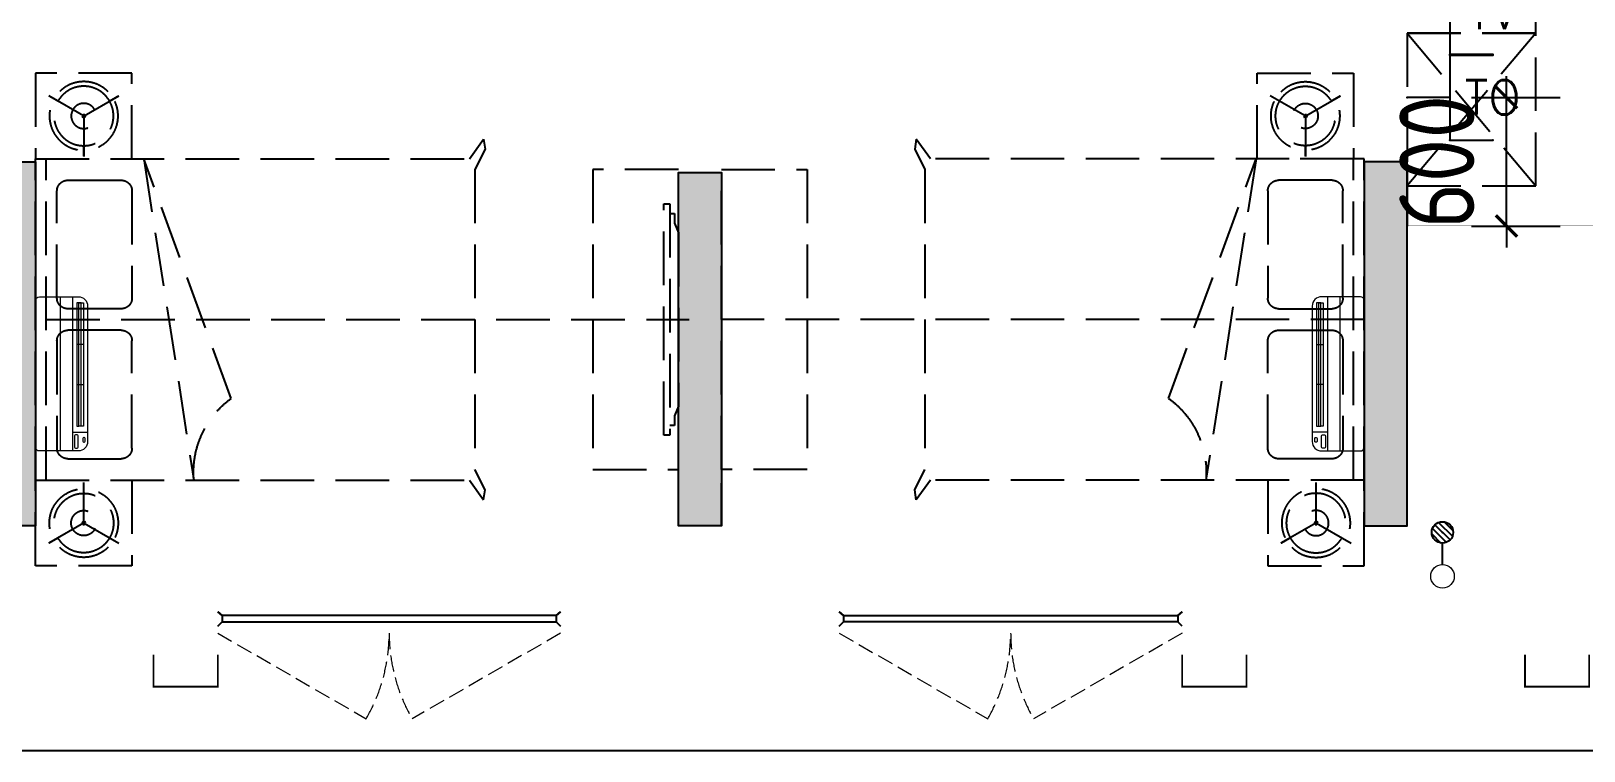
# Model space of a CAD drawing. Extents: x 2803505 to 5851001, y -1372902 to 24339.
# Drawn here: x 3459041 to 3466287, y -770086 to -766726 of the extents above; entities that cross this region are included whole.
import ezdxf
from ezdxf.enums import TextEntityAlignment as Align

# ---------------------------------------------------------------- set-up
doc = ezdxf.new("R2010")
doc.units = 0
doc.header["$LTSCALE"] = 1000
doc.header["$MEASUREMENT"] = 0
doc.linetypes.add('A户型$0$DASH', pattern=[0.35, 0.25, -0.1])
doc.linetypes.add('DASH', pattern=[0.35, 0.25, -0.1])
doc.layers.get('0').update_dxf_attribs({"linetype": 'CONTINUOUS'})
doc.layers.get('Defpoints').update_dxf_attribs({"linetype": 'CONTINUOUS'})
for name, color, linetype in [('!!电气', 1, 'CONTINUOUS'), ('3-栏杆1', 252, 'CONTINUOUS'), ('5fur', 175, 'CONTINUOUS'), ('COLU', 7, 'CONTINUOUS'), ('EQUIP-通讯', 3, 'CONTINUOUS'), ('LVTRY', 252, 'CONTINUOUS'), ('S-砼墙填充', 251, 'CONTINUOUS'), ('VPIPE-凝结', 150, 'CONTINUOUS'), ('看线', 185, 'CONTINUOUS')]:
    doc.layers.add(name, color=color, linetype=linetype)
for name, color, linetype, lineweight in [('VPIPE-废水', 31, 'TG_F', 18), ('WINDOW', 146, 'CONTINUOUS', 20), ('平面-空调预留孔', 252, 'CONTINUOUS', 15)]:
    doc.layers.add(name, color=color, linetype=linetype, lineweight=lineweight)
doc.styles.add('_TEL_DIM', font='SIMPLEX', dxfattribs={"width": 0.8, "height": 3.5, "bigfont": 'HZTXT'})
doc.styles.get("Standard").update_dxf_attribs({"font": 'gbenor.shx', "bigfont": 'gbcbig.shx'})
doc.styles.add('TG_LINETYPE', font='SIMPLEX', dxfattribs={"width": 0.8, "height": 3, "bigfont": 'HZTXT'})
doc.linetypes.add('TG_F', pattern='A,2,-0.3,["F",TG_LINETYPE,S=0.1,R=0,X=-0.23,Y=-0.15],0', length=2.3)
doc.dimstyles.get("Standard").update_dxf_attribs({"dimscale": 100, "dimtxt": 3.5, "dimasz": 1, "dimexe": 2.5, "dimexo": 3, "dimgap": 1.5, "dimtad": 1, "dimdec": 0, "dimzin": 0, "dimdsep": 46, "dimtxsty": 'Standard', "dimblk": 'ARCHTICK', "dimcen": 0.09, "dimadec": 0, "dimazin": 0, "dimtfac": 1, "dimtdec": 0, "dimtix": 1, "dimtmove": 2, "dimatfit": 3, "dimfxl": 1, "dimtolj": 1, "dimtzin": 0, "dimarcsym": 0})

# ---------------------------------------------------------------- blocks, each defined once
blk = doc.blocks.new('dfgdfgsf')
at = {"layer": '5fur', "color": 252, "linetype": 'A户型$0$DASH'}
for p, q in [((2084391.563396981, -1254412.205847252), (2084991.564100249, -1255125.051658737)), ((2084391.565238085, -1255125.051658737), (2084391.563396981, -1254412.205847252)), ((2084991.563396992, -1254412.205847252), (2084391.565238085, -1255125.051658737)), ((2084391.565238083, -1254412.205847252), (2084991.564100248, -1254412.205847252)), ((2084991.563396992, -1254412.205847252), (2084991.564100249, -1255125.051658737)), ((2085241.466386358, -1254598.492976889), (2085241.466386358, -1254998.492976889)), ((2085691.466386358, -1254598.492976889), (2085241.466386358, -1254598.492976889)), ((2085691.466386358, -1254998.492976889), (2085691.466386358, -1254598.492976889)), ((2090941.574587254, -1254998.492976898), (2090941.574587254, -1254598.492976898)), ((2090941.574587254, -1254598.492976898), (2091391.574587254, -1254598.492976898)), ((2091391.574587254, -1254598.492976898), (2091391.574587254, -1254998.492976898)), ((2085475.714344077, -1254803.832287767), (2085302.771743867, -1254703.983830982)), ((2085457.218428639, -1254803.832287767), (2085630.161028848, -1254703.983830982)), ((2091175.822544973, -1254803.832287776), (2091002.879944764, -1254703.983830991)), ((2091157.326629535, -1254803.832287776), (2091330.269229745, -1254703.983830991)), ((2085466.466386358, -1254787.814355132), (2085466.466386358, -1254987.511268702)), ((2091166.574587254, -1254787.814355141), (2091166.574587254, -1254987.511268711)), ((2087216.39900661, -1254998.492976889), (2087281.905945074, -1254906.833987619)), ((2087216.39900661, -1254998.492976889), (2087281.905945074, -1254906.833987619)), ((2087281.905945074, -1254906.833987619), (2087289.145172316, -1254953.86293333)), ((2087281.905945074, -1254906.833987619), (2087289.145172316, -1254953.86293333)), ((2089301.232741714, -1254906.833987629), (2089293.993514472, -1254953.86293334)), ((2089301.232741714, -1254906.833987629), (2089293.993514472, -1254953.86293334)), ((2089366.739680178, -1254998.492976898), (2089301.232741714, -1254906.833987629)), ((2089366.739680178, -1254998.492976898), (2089301.232741714, -1254906.833987629)), ((2085191.564099533, -1254998.492976889), (2087216.39900661, -1254998.492976889)), ((2085191.564099533, -1256498.49297689), (2085191.564099533, -1254998.492976889)), ((2085241.466386358, -1254998.492976889), (2085691.466386358, -1254998.492976889)), ((2085241.564099533, -1256498.49297689), (2085241.564099533, -1254998.492976889)), ((2086104.998289104, -1256116.465254213), (2085696.257620123, -1254998.492976889)), ((2085696.257620123, -1254998.492976889), (2085930.237512444, -1256498.492976889)), ((2087289.145172316, -1254953.86293333), (2087241.564099533, -1255048.972454315)), ((2087289.145172316, -1254953.86293333), (2087241.564099533, -1255048.972454315)), ((2089293.993514472, -1254953.86293334), (2089341.574587254, -1255048.972454325)), ((2089293.993514472, -1254953.86293334), (2089341.574587254, -1255048.972454325)), ((2091391.574587254, -1254998.492976898), (2089366.739680178, -1254998.492976898)), ((2090478.140397684, -1256116.465254222), (2090886.881066664, -1254998.492976898)), ((2090886.881066664, -1254998.492976898), (2090652.901174343, -1256498.492976898)), ((2091391.574587254, -1254998.492976898), (2090941.574587254, -1254998.492976898)), ((2091341.574587254, -1256498.492976899), (2091341.574587254, -1254998.492976898)), ((2091391.574587254, -1256498.492976899), (2091391.574587254, -1254998.492976898)), ((2087241.564099533, -1255048.972454315), (2087241.564099533, -1256448.013499462)), ((2087241.564099533, -1255048.972454315), (2087241.564099533, -1256448.013499462)), ((2089341.574587254, -1255048.972454325), (2089341.574587254, -1256448.013499471)), ((2089341.574587254, -1255048.972454325), (2089341.574587254, -1256448.013499471)), ((2084991.564100249, -1255125.051658737), (2084391.565238085, -1255125.051658737)), ((2085191.564099533, -1255748.49297689), (2088191.564294286, -1255748.49297689)), ((2091341.576148126, -1255748.492976886), (2088341.574587415, -1255748.492976886)), ((2087289.145172316, -1256543.123020447), (2087241.564099533, -1256448.013499462)), ((2087289.145172316, -1256543.123020447), (2087241.564099533, -1256448.013499462)), ((2089293.993514472, -1256543.123020456), (2089341.574587254, -1256448.013499471)), ((2089293.993514472, -1256543.123020456), (2089341.574587254, -1256448.013499471)), ((2085191.564099533, -1256898.49297689), (2085191.564099533, -1256498.49297689)), ((2085191.564099533, -1256498.49297689), (2085641.564099533, -1256498.49297689)), ((2085191.564099533, -1256498.492976889), (2087216.39900661, -1256498.492976888)), ((2085191.564099533, -1256498.492976889), (2087216.39900661, -1256498.492976888)), ((2085416.564099533, -1256709.171598647), (2085416.564099533, -1256509.474685076)), ((2085641.564099533, -1256498.49297689), (2085641.564099533, -1256898.49297689)), ((2087216.39900661, -1256498.492976888), (2087281.905945074, -1256590.151966158)), ((2087216.39900661, -1256498.492976888), (2087281.905945074, -1256590.151966158)), ((2089366.739680178, -1256498.492976898), (2089301.232741714, -1256590.151966167)), ((2089366.739680178, -1256498.492976898), (2089301.232741714, -1256590.151966167)), ((2091391.574587254, -1256498.492976898), (2089366.739680178, -1256498.492976898)), ((2091391.574587254, -1256498.492976898), (2089366.739680178, -1256498.492976898)), ((2091391.574587281, -1256498.492976898), (2090941.574587281, -1256498.492976898)), ((2090941.574587281, -1256498.492976898), (2090941.574587281, -1256898.492976898)), ((2091166.574587281, -1256709.171598655), (2091166.574587281, -1256509.474685085)), ((2091391.574587281, -1256898.492976898), (2091391.574587281, -1256498.492976898)), ((2087281.905945074, -1256590.151966158), (2087289.145172316, -1256543.123020447)), ((2087281.905945074, -1256590.151966158), (2087289.145172316, -1256543.123020447)), ((2089301.232741714, -1256590.151966167), (2089293.993514472, -1256543.123020456)), ((2089301.232741714, -1256590.151966167), (2089293.993514472, -1256543.123020456)), ((2085425.812057252, -1256693.153666011), (2085252.869457043, -1256793.002122797)), ((2085407.316141815, -1256693.153666011), (2085580.258742023, -1256793.002122796)), ((2091175.822545, -1256693.15366602), (2091002.879944791, -1256793.002122805)), ((2091157.326629562, -1256693.15366602), (2091330.269229772, -1256793.002122805)), ((2085641.564099533, -1256898.49297689), (2085191.564099533, -1256898.49297689)), ((2090941.574587281, -1256898.492976898), (2091391.574587281, -1256898.492976898))]:
    blk.add_line(p, q, dxfattribs=at)
at = {"layer": '5fur', "color": 252, "linetype": 'A户型$0$DASH', "extrusion": (0.6772810679795163, -0.7357243743118248, 0)}
for p, q in [((2088431.268094579, -1255208.493039111), (2088431.267706287, -1256288.493038897)), ((2088459.850297133, -1255208.493099511), (2088431.268094579, -1255208.493039111)), ((2088459.849908408, -1256288.493099511), (2088459.850297133, -1255208.493099511)), ((2088409.674264355, -1255253.741871238), (2088409.674199425, -1255298.990739802)), ((2088431.26803007, -1255253.741908537), (2088409.674264355, -1255253.741871238)), ((2088409.674199425, -1255298.990739802), (2088391.574587398, -1255344.239583172)), ((2088391.574587398, -1255344.239583172), (2088391.574587433, -1256152.746370591)), ((2088391.574587433, -1256152.746370591), (2088409.67407045, -1256197.995264666)), ((2088409.67407045, -1256197.995264666), (2088409.674005941, -1256243.244133877)), ((2088409.674005941, -1256243.244133877), (2088431.267771656, -1256243.244170811)), ((2088431.267706287, -1256288.493038897), (2088459.849908408, -1256288.493099511))]:
    blk.add_line(p, q, dxfattribs=at)
at = {"layer": '5fur', "color": 252, "linetype": 'A户型$0$DASH'}
for points in [[(2084991.563396999, -1254412.205847252), (2084391.563396981, -1254412.205847252), (2084391.563396981, -1252312.190617714), (2084991.563396999, -1252312.190617714)], [(2088191.564096285, -1255048.492976886), (2087791.564096285, -1255048.492976886), (2087791.564096285, -1256448.492976886), (2088191.564096285, -1256448.492976886)], [(2088391.574587415, -1255048.492976886), (2088791.574587415, -1255048.492976886), (2088791.574587415, -1256448.492976886), (2088391.574587415, -1256448.492976886)]]:
    blk.add_lwpolyline(points, close=True, dxfattribs=at)
for points, const_width in [([(2085346.242936648, -1254729.081935836), (2085302.771743868, -1254703.983830982)], 8.88888888888889), ([(2085586.689836067, -1254729.081935836), (2085630.161028848, -1254703.983830982)], 8.888888888888888), ([(2091046.351137544, -1254729.081935845), (2091002.879944763, -1254703.983830991)], 8.888888888888888), ([(2091286.798036963, -1254729.081935845), (2091330.269229744, -1254703.983830991)], 8.88888888888889), ([(2085466.466386358, -1254937.315058994), (2085466.466386358, -1254987.511268702)], 8.88888888888889), ([(2091166.574587254, -1254937.315059004), (2091166.574587254, -1254987.511268711)], 8.88888888888889), ([(2085416.564099533, -1256559.670894784), (2085416.564099533, -1256509.474685076)], 8.88888888888889), ([(2091166.574587281, -1256559.670894793), (2091166.574587281, -1256509.474685085)], 8.88888888888889), ([(2085296.340649824, -1256767.904017943), (2085252.869457043, -1256793.002122797)], 8.88888888888889), ([(2085536.787549243, -1256767.904017942), (2085580.258742024, -1256793.002122796)], 8.888888888888888), ([(2091046.351137571, -1256767.904017951), (2091002.87994479, -1256793.002122805)], 8.888888888888888), ([(2091286.79803699, -1256767.904017951), (2091330.269229771, -1256793.002122805)], 8.88888888888889)]:
    blk.add_lwpolyline(points, dxfattribs=dict(at, const_width=const_width))
for points in [[(2085341.564099533, -1255098.49297689), (2085591.564099533, -1255098.49297689, -0.4142135623731003), (2085641.564099533, -1255148.49297689), (2085641.564099533, -1255648.492976889, -0.4142135623730904), (2085591.564099533, -1255698.492976889), (2085341.564099533, -1255698.492976889, -0.4142135623730999), (2085291.564099533, -1255648.492976889), (2085291.564099533, -1255148.49297689, -0.4142135623730897)], [(2091241.574587254, -1255098.492976899), (2090991.574587254, -1255098.492976899, 0.4142135623731003), (2090941.574587254, -1255148.492976899), (2090941.574587254, -1255648.492976899, 0.4142135623730904), (2090991.574587254, -1255698.492976899), (2091241.574587254, -1255698.492976899, 0.4142135623730999), (2091291.574587254, -1255648.492976899), (2091291.574587254, -1255148.492976899, 0.4142135623730897)], [(2085341.564099533, -1256398.492976889), (2085591.564099533, -1256398.492976889, 0.4142135623731003), (2085641.564099533, -1256348.492976889), (2085641.564099533, -1255848.492976889, 0.4142135623730904), (2085591.564099533, -1255798.492976889), (2085341.564099533, -1255798.492976889, 0.4142135623730999), (2085291.564099533, -1255848.492976889), (2085291.564099533, -1256348.492976889, 0.4142135623730897)], [(2091241.574587254, -1256398.492976898), (2090991.574587254, -1256398.492976898, -0.4142135623731003), (2090941.574587254, -1256348.492976898), (2090941.574587254, -1255848.492976899, -0.4142135623730904), (2090991.574587254, -1255798.492976899), (2091241.574587254, -1255798.492976899, -0.4142135623730999), (2091291.574587254, -1255848.492976899), (2091291.574587254, -1256348.492976898, -0.4142135623730897)]]:
    blk.add_lwpolyline(points, format="xyb", close=True, dxfattribs=at)
for centre, radius, start, end in [((2086356.608613892, -1256462.552364921), 427.8832127323753, 126.0176927710526, 184.8183113888535), ((2090226.530072896, -1256462.55236493), 427.8832127323752, 355.1816886111465, 53.98230722894739)]:
    blk.add_arc(centre, radius, start, end, dxfattribs=at)
at = {"layer": '5fur', "color": 252, "linetype": 'A户型$0$DASH', "extrusion": (0, 0, -1)}
for centre, major_axis, ratio, start_param, end_param in [((2085466.466386358, -1254798.492976889), (113.2638872716998, 113.2638872716998), 0.9999999999997511, 4.712388980384682, 10.99557428756427), ((2085466.466386358, -1254798.492976889), (41.53009199966709, 41.53009199966709), 0.9999999999975253, 4.71238898038469, 10.99557428756428), ((2091166.574587281, -1256698.492976898), (-113.2638872716998, -113.2638872716998), 0.9999999999997511, 4.712388980384682, 10.99557428756427), ((2091166.574587281, -1256698.492976898), (-98.16203563551879, -98.16203563551876), 0.999999999998388, 4.712388980384681, 10.99557428756427), ((2091166.574587281, -1256698.492976898), (-41.53009199966709, -41.53009199966709), 0.9999999999975253, 4.71238898038469, 10.99557428756428)]:
    blk.add_ellipse(centre, major_axis=major_axis, ratio=ratio, start_param=start_param, end_param=end_param, dxfattribs=at)
at = {"layer": '5fur', "color": 252, "linetype": 'A户型$0$DASH'}
for centre, major_axis, ratio, start_param, end_param in [((2091166.574587254, -1254798.492976898), (-113.2638872716998, 113.2638872716998), 0.9999999999997511, 4.712388980384682, 10.99557428756427), ((2091166.574587254, -1254798.492976898), (-98.16203563551878, 98.16203563551878), 0.999999999998388, 4.712388980384681, 10.99557428756427), ((2091166.574587254, -1254798.492976898), (-41.53009199966709, 41.53009199966709), 0.9999999999975253, 4.71238898038469, 10.99557428756428), ((2085416.564099533, -1256698.49297689), (113.2638872716998, -113.2638872716998), 0.9999999999997511, 4.712388980384682, 10.99557428756427), ((2085416.564099533, -1256698.49297689), (98.16203563551876, -98.16203563551879), 0.999999999998388, 4.712388980384681, 10.99557428756427), ((2085416.564099533, -1256698.49297689), (41.53009199966708, -41.53009199966709), 0.9999999999975253, 4.71238898038469, 10.99557428756428)]:
    blk.add_ellipse(centre, major_axis=major_axis, ratio=ratio, start_param=start_param, end_param=end_param, dxfattribs=at)
at = {"layer": '5fur', "color": 252, "linetype": 'A户型$0$DASH', "extrusion": (0, 0, -0.9999999999999998)}
blk.add_ellipse((2085466.466386358, -1254798.492976889), major_axis=(98.16203563551878, 98.16203563551878), ratio=0.999999999998388, start_param=4.712388980384681, end_param=10.99557428756427, dxfattribs=at)
blk = doc.blocks.new('A$C001338C2')
at = {"color": 8}
for p, q in [((844.9999883423079, 303.6000072514144), (54.99998834231155, 303.6000543390692)), ((109.0525457565491, 214.7673082745569), (109.0525510513944, 303.6000511174025)), ((-1.49359439092e-05, 248.6000576173246), (-2.84423585981e-05, 22.0000576172315)), ((899.9999715576414, 22.00000397306576), (899.9999850640525, 248.6000039731589)), ((21.99997024633922, 5.63059293199e-05), (877.9999702463392, 5.2843679441e-06))]:
    blk.add_line(p, q, dxfattribs=at)
at = {"color": 8, "lineweight": 5}
for p, q in [((864.5756734352908, 278.6904651548975), (144.4768629888749, 278.6905080761171)), ((144.4768629888749, 278.6905080761171), (144.4768622188567, 265.7722729386405)), ((387.0097734353949, 278.6904936200444), (144.4768629888749, 278.6905080761171)), ((144.4768629888749, 278.6905080761171), (144.4768614488676, 252.8539829386973)), ((387.0097711254275, 239.935678482565), (387.0097734353949, 278.6904936200444)), ((864.5756734352908, 278.6904651548975), (622.0427234354138, 278.6904796109884)), ((622.0427234354138, 278.6904796109884), (622.04272112545, 239.935664473509)), ((864.5756718953162, 252.8539400174777), (864.5756734352908, 278.6904651548975)), ((899.9999830474662, 214.7672611304297), (-1.69525337697e-05, 214.7673147745954)), ((144.4768622188567, 265.7722729386405), (864.5756726653053, 265.772230017421)), ((144.4768606789075, 239.9356929386377), (144.4768614488676, 252.8539829386973)), ((144.4768614488676, 252.8539829386973), (864.5756718953162, 252.8539400174777)), ((864.5756711253525, 239.9356500174181), (144.4768606789075, 239.9356929386377)), ((622.04272112545, 239.935664473509), (387.0097711254275, 239.935678482565)), ((864.5756726653053, 265.772230017421), (864.5756711253525, 239.9356500174181)), ((899.9999787804518, 143.1781611304468), (-2.12195482163e-05, 143.1782147746126))]:
    blk.add_line(p, q, dxfattribs=at)
at = {"color": 8}
for points in [[(73.08482630450817, 275.0144977724194), (56.77886350143308, 275.0144987443309, -0.414213562373095), (51.27886382925863, 280.5144990721565), (51.27886400034913, 283.3844664433818, -0.414213562373095), (56.77886432817468, 288.8844661155563), (73.08482713124977, 288.8844651436448, -0.4142135623732024), (78.58482680342422, 283.3844648158192), (78.58482663233372, 280.5144974445939, -0.414213562373095)], [(89.24090579471158, 226.3562818807586), (22.19125331861505, 226.3562858772129, -0.414213562372504), (16.6912536464406, 231.8562862050385), (16.69125431894281, 243.1390318179401, -0.414213562373095), (22.19125464676836, 248.6390314901146), (89.24090712286488, 248.6390274936603, -0.414213562373095), (94.74090679503934, 243.1390271658347), (94.74090612253713, 231.8562815529331, -0.414213562373095)]]:
    blk.add_lwpolyline(points, format="xyb", close=True, dxfattribs=at)
for centre, radius, start, end in [((54.99998506405609, 248.6000543390692), 55.0000000000001, 89.99999658490542, 179.9999965849054), ((844.9999850640525, 248.6000072514144), 55.0000000000001, 359.9999965849054, 89.99999658490542), ((21.9999715576414, 22.00005630592932), 22.00000000000004, 179.9999965849054, 269.9999965849054), ((877.9999715576414, 22.00000528436794), 22.00000000000004, 269.9999965849054, 359.9999965849054)]:
    blk.add_arc(centre, radius, start, end, dxfattribs=at)
blk = doc.blocks.new('ASDFSD')
at = {"layer": '3-栏杆1', "color": 5}
for p, q in [((681762.5879415963, 334937.5442401596), (681742.3193111992, 334955.3318184742)), ((681742.3193111992, 334955.3318184742), (681762.5879414161, 334937.5442403179)), ((681762.5879414161, 334937.5442403179), (681762.5879414133, 334908.2619604596)), ((683322.0506670028, 334937.4781505512), (681762.5879414163, 334937.5226424761)), ((683322.0506668226, 334937.5442278689), (683342.3192972196, 334955.3318061834)), ((683342.3192972196, 334955.3318061834), (683322.0506670028, 334937.5442280272)), ((683322.0506670028, 334937.5442280272), (683322.0506670056, 334908.2619481689)), ((681742.3193347491, 334888.4150854239), (681762.5879414133, 334908.2619604596)), ((681762.5879414135, 334908.2403724216), (683322.0506670056, 334908.1959003614)), ((683322.0506670056, 334908.2619481689), (683342.3192736697, 334888.4150731332)), ((683342.3192736697, 334888.4150731332), (683322.0506670056, 334908.2619481689))]:
    blk.add_line(p, q, dxfattribs=at)
blk = doc.blocks.new('$lvtry$00000171')
for p, q in [((-74.24621202462731, 10.60660171788186), (-10.60660171788186, 74.24621202462731)), ((-69.81875867368217, -27.39235180270043), (27.39235180242758, 69.81875867368217)), ((-53.03300858900184, -53.03300858886359), (53.03300858900184, 53.03300858886359)), ((-27.39235180242758, -69.81875867368217), (69.81875867368217, 27.39235180270043)), ((10.60660171788186, -74.24621202462731), (74.24621202462731, -10.60660171788186))]:
    blk.add_line(p, q)
blk.add_circle((0, 0), 75)
blk.add_point((0, 0))
blk = doc.blocks.new('GDGDGRD')
at = {"layer": 'S-砼墙填充'}
h = blk.add_hatch(color=252, dxfattribs=at)
h.dxf.hatch_style = 1
h.paths.add_polyline_path([(429816.568211176, 288315.3630931432), (429816.5682116579, 288565.3638601754), (429816.5682116579, 288765.3638601754), (429816.5682118596, 288515.3630931432), (429816.5682114563, 288815.3646272075), (430016.5682111122, 288815.3646272075), (430016.5682108584, 287115.363093024), (429816.5682111839, 287115.363093024)])
h = blk.add_hatch(color=252, dxfattribs=at)
h.dxf.hatch_style = 1
h.paths.add_polyline_path([(433016.5684015006, 287315.3648366724), (433016.5684015006, 287115.3648366724), (433216.5684056897, 287115.3630851979), (433216.5684056198, 288765.3626271576), (433016.5684057334, 288765.362627037), (433016.5684055993, 288765.3626271576), (433016.5684057092, 287115.3630856661)])
h = blk.add_hatch(color=252, dxfattribs=at)
h.dxf.hatch_style = 1
h.paths.add_polyline_path([(436416.5442748284, 288315.3630931432), (436416.5442743464, 288565.3638601754), (436416.5442743464, 288765.3638601754), (436416.5442741448, 288515.3630931432), (436416.5442745481, 288815.3646272075), (436216.5442748922, 288815.3646272075), (436216.544275146, 287115.363093024), (436416.5442748205, 287115.363093024)])
at = {"layer": 'COLU', "color": 252}
for points in [[(429816.568211176, 288315.3630931432), (429816.5682116579, 288565.3638601754), (429816.5682116579, 288765.3638601754), (429816.5682118596, 288515.3630931432), (429816.5682114563, 288815.3646272075), (430016.5682111122, 288815.3646272075), (430016.5682108584, 287115.363093024), (429816.5682111839, 287115.363093024), (429816.568211176, 288315.3630931432)], [(433016.5684015006, 287315.3648366724), (433016.5684015006, 287115.3648366724), (433216.5684056897, 287115.3630851979), (433216.5684056198, 288765.3626271576), (433016.5684057334, 288765.362627037), (433016.5684057334, 288765.362627037), (433016.5684055993, 288765.3626271576), (433016.5684057092, 287115.3630856661)], [(436416.5442748284, 288315.3630931432), (436416.5442743464, 288565.3638601754), (436416.5442743464, 288765.3638601754), (436416.5442741448, 288515.3630931432), (436416.5442745481, 288815.3646272075), (436216.5442748922, 288815.3646272075), (436216.544275146, 287115.363093024), (436416.5442748205, 287115.363093024), (436416.5442748284, 288315.3630931432)]]:
    blk.add_lwpolyline(points, close=True, dxfattribs=at)
blk = doc.blocks.new('A$C100F5A36')
at = {"color": 252, "const_width": 8}
for points in [[(46752.46588515956, -18982.40043916367), (46752.46588515956, -19132.40043916367), (47052.46588515956, -19132.40043916367), (47052.46588516328, -18982.39992546034)], [(51852.46589119546, -18982.40043916367), (51852.46589119546, -19132.40043916367), (51552.46589119546, -19132.40043916367), (51552.46589119174, -18982.39992546034)], [(53452.46589107998, -18982.4004392249), (53452.46589107998, -19132.4004392249), (53152.46589107998, -19132.4004392249), (53152.46589107625, -18982.39992552157)]]:
    blk.add_lwpolyline(points, dxfattribs=at)
at = {"layer": 'VPIPE-凝结', "color": 252, "ltscale": 0.1}
blk.add_lwpolyline([(52767.44823247986, -18562.39992477116), (52767.44823247986, -18462.39992477116)], dxfattribs=at)
at = {"layer": 'VPIPE-废水', "color": 252}
blk.add_circle((52767.44823247986, -18617.39992477116), 55, dxfattribs=at)
at = {"layer": 'WINDOW', "color": 252, "linetype": 'DASH', "ltscale": 0.3}
for points in [[(47052.4658757858, -18882.3999247622), (47745.28619881906, -19282.39992476418, 0.1316524975905399), (47852.46587579232, -18882.39992475451)], [(48652.46587579837, -18882.3999247622), (47959.64555276558, -19282.39992476418, -0.1316524975905399), (47852.46587579232, -18882.39992475451)], [(49952.46589145064, -18882.3999247622), (50645.28621448344, -19282.39992476418, 0.1316524975905399), (50752.4658914567, -18882.39992475451)], [(51552.46589146322, -18882.3999247622), (50859.64556843042, -19282.39992476418, -0.1316524975905399), (50752.4658914567, -18882.39992475451)]]:
    blk.add_lwpolyline(points, format="xyb", dxfattribs=at)
at = {"layer": '看线', "color": 252}
blk.add_lwpolyline([(59402.46586443065, -18232.39991673001), (59402.4658604688, -19432.39991605002), (39052.4648802015, -19432.39991605002), (39052.47008036403, -17932.39991721977), (36802.46589077916, -17932.39992461284)], dxfattribs=at)
at = {"color": 252, "xscale": -1}
for name, p in [('GDGDGRD', (482419.0445932513, -305497.7630110036)), ('ASDFSD', (733294.7852026997, -353737.7317438088))]:
    blk.add_blockref(name, p, dxfattribs=at)
at = {"color": 252}
blk.add_blockref('ASDFSD', (-634689.8534354507, -353737.7317438088), dxfattribs=at)
at = {"layer": 'LVTRY', "color": 252, "xscale": 0.6666666667107825, "yscale": 0.6666666667107825, "rotation": 269.9999999939778}
blk.add_blockref('$lvtry$00000171', (52767.44823248032, -18412.3999247679), dxfattribs=at)
at = {"layer": 'WINDOW', "color": 252, "xscale": -1}
blk.add_blockref('dfgdfgsf', (2137594.040481746, 1238329.789241821), dxfattribs=at)
at = {"layer": '平面-空调预留孔', "color": 252, "yscale": 0.800000000046565, "zscale": 0.800000000046565}
for p, xscale, rotation in [((46202.65722268308, -18032.39988764166), -0.800000000046565, 269.9999997665698), ((52402.27454911917, -18032.39988764166), 0.800000000046565, 90.00000023343011)]:
    blk.add_blockref('A$C001338C2', p, dxfattribs=dict(at, xscale=xscale, rotation=rotation))
blk = doc.blocks.new('_ArchTick')
at = {"color": 0, "linetype": 'ByBlock', "const_width": 0.15}
blk.add_lwpolyline([(-0.5, -0.5), (0.5, 0.5)], dxfattribs=at)
blk = doc.blocks.new('*D433')
at = {"layer": '!!电气', "color": 0, "lineweight": -2, "transparency": 16777216}
for p, q in [((3465925.744110766, -767035.9790090157), (3465925.744110766, -766935.9790090157)), ((3465762.126757647, -767035.9790090157), (3466175.744110766, -767035.9790090157)), ((3465925.744110766, -767635.9790090157), (3465925.744110766, -767035.9790090157)), ((3465762.126757647, -767635.9790090157), (3466175.744110766, -767635.9790090157)), ((3465925.744110766, -767635.9790090157), (3465925.744110766, -767735.9790090157))]:
    blk.add_line(p, q, dxfattribs=at)
at = {"layer": 'Defpoints', "color": 0, "transparency": 16777216}
for p in [(3465462.126757647, -767035.9790090157), (3465925.744110766, -767035.9790090157), (3465462.126757647, -767635.9790090157)]:
    blk.add_point(p, dxfattribs=at)
at = {"layer": '!!电气', "color": 0, "lineweight": -2, "transparency": 16777216, "xscale": 100, "yscale": 100, "zscale": 100}
for p, rotation in [((3465925.744110766, -767035.9790090157), 270), ((3465925.744110766, -767635.9790090157), 90)]:
    blk.add_blockref('_ArchTick', p, dxfattribs=dict(at, rotation=rotation))
at = {"layer": '!!电气', "color": 0, "transparency": 16777216, "insert": (3465600.744110766, -767335.9790090151), "char_height": 350, "attachment_point": 5, "rotation": 90}
blk.add_mtext('\\A1;600', dxfattribs=at)
blk = doc.blocks.new('$equip$00001802')
for p, q in [((-0.5, 0.4990009990015096), (-0.5, 0.9990009990015096)), ((0.5, 0.9990009990015096), (0.5, 0.4990009990015096)), ((0.5, 0.4990009990015096), (-0.5, 0.4990009990015096)), ((0, 0.4995004994998453), (0, 0))]:
    blk.add_line(p, q)
for p in [(-0.5, 0.9990009990015096), (0.5, 0.9990009990015096), (-0.5, 0.4990009990015096), (0.5, 0.4990009990015096), (0, 0)]:
    blk.add_point(p)
at = {"color": 7, "style": '_TEL_DIM'}
blk.add_attdef('$TEXT$', text='', height=0.4, dxfattribs=at).set_placement((0, 0.9990009990015096), align=Align.MIDDLE_CENTER)
at = {"color": 7, "style": '_TEL_DIM', "flags": 1}
blk.add_attdef('A', text='', height=2e-05, dxfattribs=at).set_placement((0, 0), align=Align.MIDDLE_CENTER)
blk = doc.blocks.new('$equip$00002670')
for p, q in [((-0.5, 0.4990009989996906), (-0.5, 0.9990009989996906)), ((0.5, 0.9990009989996906), (0.5, 0.4990009989996906)), ((0.5, 0.4990009989996906), (-0.5, 0.4990009989996906)), ((0, 0.4995004994998453), (0, 0))]:
    blk.add_line(p, q)
for p in [(-0.5, 0.9990009989996906), (0.5, 0.9990009989996906), (-0.5, 0.4990009989996906), (0.5, 0.4990009989996906), (0, 0)]:
    blk.add_point(p)
at = {"color": 7, "style": '_TEL_DIM'}
blk.add_attdef('$TEXT$', text='', height=0.4, dxfattribs=at).set_placement((0, 0.9990009989996906), align=Align.MIDDLE_CENTER)
at = {"color": 7, "style": '_TEL_DIM', "flags": 1}
blk.add_attdef('A', text='', height=2.5e-05, dxfattribs=at).set_placement((0, 0), align=Align.MIDDLE_CENTER)

msp = doc.modelspace()

# ---------------------------------------------------------------- block references
at = {"layer": '!!电气'}
msp.add_blockref('A$C100F5A36', (3412859.66086701, -750653.5751154518), dxfattribs=at)

# ---------------------------------------------------------------- next in the draw order: block references
at = {"layer": 'EQUIP-通讯', "color": 6}
ref = msp.add_blockref('$equip$00001802', (3465462.137654998, -766637.8850125067), dxfattribs=dict(at, xscale=-400, yscale=400, zscale=400, rotation=270.000000001303))
ref.add_attrib('$TEXT$', 'TV', dxfattribs={"layer": '0', "color": 7, "height": 160, "style": '_TEL_DIM'}).set_placement((3465861.738054599, -766637.8850124979), align=Align.MIDDLE_CENTER)
ref = msp.add_blockref('$equip$00002670', (3465462.137655008, -767035.978551646), dxfattribs=dict(at, xscale=-400, yscale=400, zscale=400, rotation=270.000000001303))
ref.add_attrib('$TEXT$', 'TO', dxfattribs={"layer": '0', "color": 7, "height": 160, "style": '_TEL_DIM'}).set_placement((3465861.738054608, -767035.9785516367), align=Align.MIDDLE_CENTER)

# ---------------------------------------------------------------- next in the draw order: dimensions: what is measured, and where the dimension line sits
at = {"layer": '!!电气', "color": 1}
dim = msp.add_linear_dim(base=(3465925.744110766, -767035.9790090157), p1=(3465462.126757647, -767635.9790090157), p2=(3465462.126757647, -767035.9790090157), angle=90, dimstyle='Standard', override={"dimzin": 8}, dxfattribs=at)
dim.commit()
dim.dimension.update_dxf_attribs({"geometry": '*D433', "text_midpoint": (3465600.744110766, -767335.9790090151)})

doc.saveas('drawing.dxf')
